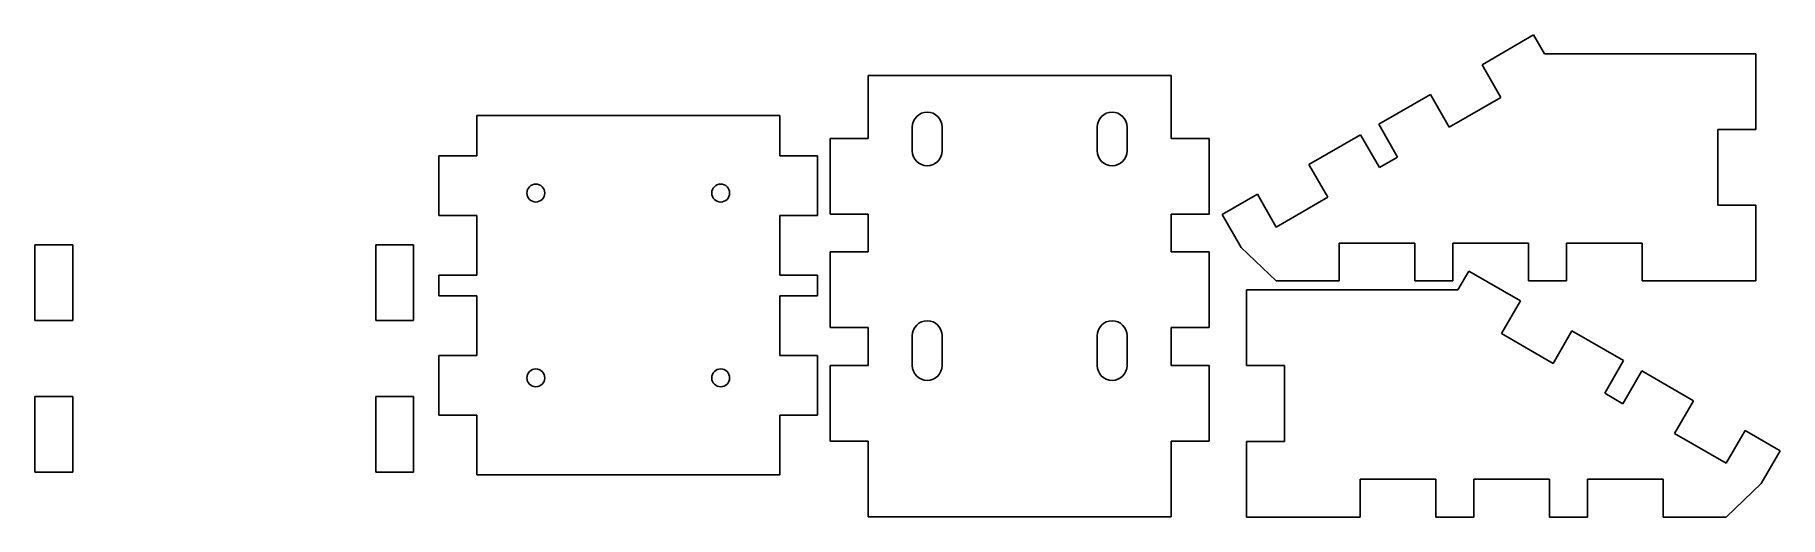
# Model space of a CAD drawing. Extents: x -99 to 193, y -7 to 74.
import ezdxf

# ---------------------------------------------------------------- set-up
doc = ezdxf.new("R2010")
doc.units = 0
doc.layers.add('CAD', color=7, linetype='CONTINUOUS')

msp = doc.modelspace()

# ---------------------------------------------------------------- linework, layer by layer
at = {"layer": 'CAD', "color": 5, "linetype": 'CONTINUOUS'}
for p, q in [((143.15, 68.79), (151.81, 73.79)), ((153.64, 70.61), (151.81, 73.79)), ((153.64, 70.61), (189.06, 70.61)), ((189.06, 57.91), (189.06, 70.61)), ((146.32, 63.29), (143.15, 68.79)), ((91.03, 66.98), (40.23, 66.98)), ((40.23, 66.98), (40.23, 56.43)), ((91.03, 56.43), (91.03, 66.98)), ((125.83, 58.79), (134.49, 63.79)), ((134.49, 63.79), (137.66, 58.29)), ((137.66, 58.29), (146.32, 63.29)), ((-25.4, 60.29), (-25.4, 53.5)), ((-25.4, 60.29), (25.4, 60.29)), ((25.4, 53.5), (25.4, 60.29)), ((129, 53.29), (125.83, 58.79)), ((33.88, 56.43), (33.88, 43.73)), ((33.88, 56.43), (40.23, 56.43)), ((47.63, 58.33), (47.63, 54.33)), ((52.63, 54.33), (52.63, 58.33)), ((78.63, 58.33), (78.63, 54.33)), ((83.63, 54.33), (83.63, 58.33)), ((91.03, 56.43), (97.38, 56.43)), ((97.38, 43.73), (97.38, 56.43)), ((114.14, 52.04), (122.8, 57.04)), ((122.8, 57.04), (125.97, 51.54)), ((182.71, 57.91), (182.71, 45.21)), ((182.71, 57.91), (189.06, 57.91)), ((-31.75, 53.5), (-25.4, 53.5)), ((-31.75, 53.5), (-31.75, 43.5)), ((25.4, 53.5), (31.75, 53.5)), ((31.75, 43.5), (31.75, 53.5)), ((125.97, 51.54), (129, 53.29)), ((117.31, 46.54), (114.14, 52.04)), ((105.48, 47.04), (99.6, 43.64)), ((105.48, 47.04), (108.65, 41.54)), ((108.65, 41.54), (117.31, 46.54)), ((189.06, 45.21), (182.71, 45.21)), ((189.06, 32.51), (189.06, 45.21)), ((-31.75, 43.5), (-25.4, 43.5)), ((-25.4, 43.5), (-25.4, 33.5)), ((25.4, 43.5), (31.75, 43.5)), ((25.4, 33.5), (25.4, 43.5)), ((33.88, 43.73), (40.23, 43.73)), ((40.23, 43.73), (40.23, 37.38)), ((91.03, 37.38), (91.03, 43.73)), ((91.03, 43.73), (97.38, 43.73)), ((99.6, 43.64), (102.77, 38.14)), ((-99.49, 38.55), (-99.49, 25.85)), ((-99.49, 38.55), (-93.14, 38.55)), ((-93.14, 38.55), (-93.14, 25.85)), ((-35.99, 38.55), (-42.34, 38.55)), ((-42.34, 25.85), (-42.34, 38.55)), ((-35.99, 38.55), (-35.99, 25.85)), ((102.77, 38.14), (108.66, 32.51)), ((119.21, 38.86), (119.21, 32.51)), ((131.91, 38.86), (119.21, 38.86)), ((131.91, 38.86), (131.91, 32.51)), ((138.26, 38.86), (138.26, 32.51)), ((150.96, 38.86), (138.26, 38.86)), ((150.96, 38.86), (150.96, 32.51)), ((157.31, 38.86), (157.31, 32.51)), ((170.01, 38.86), (157.31, 38.86)), ((170.01, 38.86), (170.01, 32.51)), ((33.88, 37.38), (40.23, 37.38)), ((33.88, 37.38), (33.88, 24.68)), ((91.03, 37.38), (97.38, 37.38)), ((97.38, 24.68), (97.38, 37.38)), ((-31.75, 33.5), (-25.4, 33.5)), ((-31.75, 33.5), (-31.75, 30)), ((25.4, 33.5), (31.75, 33.5)), ((31.75, 30), (31.75, 33.5)), ((108.66, 32.51), (119.21, 32.51)), ((138.26, 32.51), (131.91, 32.51)), ((139.09, 31), (140.92, 34.17)), ((149.58, 29.17), (140.92, 34.17)), ((157.31, 32.51), (150.96, 32.51)), ((189.06, 32.51), (170.01, 32.51)), ((-31.75, 30), (-25.4, 30)), ((-25.4, 30), (-25.4, 20)), ((25.4, 30), (31.75, 30)), ((25.4, 20), (25.4, 30)), ((139.09, 31), (103.67, 31)), ((103.67, 18.3), (103.67, 31)), ((146.41, 23.67), (149.58, 29.17)), ((-99.49, 25.85), (-93.14, 25.85)), ((-35.99, 25.85), (-42.34, 25.85)), ((33.88, 24.68), (40.23, 24.68)), ((40.23, 24.68), (40.23, 18.33)), ((91.03, 24.68), (97.38, 24.68)), ((91.03, 18.33), (91.03, 24.68)), ((155.07, 18.67), (146.41, 23.67)), ((158.24, 24.17), (155.07, 18.67)), ((166.9, 19.17), (158.24, 24.17)), ((47.63, 18.33), (47.63, 23.33)), ((52.63, 18.33), (52.63, 23.33)), ((78.63, 18.33), (78.63, 23.33)), ((83.63, 18.33), (83.63, 23.33)), ((-31.75, 20), (-25.4, 20)), ((-31.75, 20), (-31.75, 10)), ((25.4, 20), (31.75, 20)), ((31.75, 10), (31.75, 20)), ((33.88, 18.33), (40.23, 18.33)), ((33.88, 18.33), (33.88, 5.63)), ((91.03, 18.33), (97.38, 18.33)), ((97.38, 5.63), (97.38, 18.33)), ((103.67, 18.3), (110.02, 18.3)), ((110.02, 18.3), (110.02, 5.6)), ((163.73, 13.67), (166.9, 19.17)), ((169.93, 17.42), (166.76, 11.92)), ((178.59, 12.42), (169.93, 17.42)), ((-99.49, 0.45), (-99.49, 13.15)), ((-99.49, 13.15), (-93.14, 13.15)), ((-93.14, 0.45), (-93.14, 13.15)), ((-35.99, 13.15), (-42.34, 13.15)), ((-42.34, 13.15), (-42.34, 0.45)), ((-35.99, 0.45), (-35.99, 13.15)), ((166.76, 11.92), (163.73, 13.67)), ((175.42, 6.92), (178.59, 12.42)), ((-31.75, 10), (-25.4, 10)), ((-25.4, 10), (-25.4, 0)), ((25.4, 10), (31.75, 10)), ((25.4, 0), (25.4, 10)), ((184.08, 1.92), (175.42, 6.92)), ((187.25, 7.42), (184.08, 1.92)), ((187.25, 7.42), (193.13, 4.03)), ((33.88, 5.63), (40.23, 5.63)), ((40.23, 5.63), (40.23, -7.07)), ((91.03, -7.07), (91.03, 5.63)), ((91.03, 5.63), (97.38, 5.63)), ((103.67, -7.1), (103.67, 5.6)), ((103.67, 5.6), (110.02, 5.6)), ((193.13, 4.03), (189.96, -1.47)), ((-99.49, 0.45), (-93.14, 0.45)), ((-42.34, 0.45), (-35.99, 0.45)), ((25.4, 0), (-25.4, 0)), ((122.72, -0.75), (135.42, -0.75)), ((122.72, -0.75), (122.72, -7.1)), ((135.42, -0.75), (135.42, -7.1)), ((141.77, -0.75), (141.77, -7.1)), ((141.77, -0.75), (154.47, -0.75)), ((154.47, -0.75), (154.47, -7.1)), ((160.82, -0.75), (160.82, -7.1)), ((160.82, -0.75), (173.52, -0.75)), ((173.52, -0.75), (173.52, -7.1)), ((184.07, -7.1), (189.96, -1.47)), ((40.23, -7.07), (91.03, -7.07)), ((103.67, -7.1), (122.72, -7.1)), ((135.42, -7.1), (141.77, -7.1)), ((154.47, -7.1), (160.82, -7.1)), ((184.07, -7.1), (173.52, -7.1))]:
    msp.add_line(p, q, dxfattribs=at)
for centre in [(-15.5, 47.25), (15.5, 47.25), (-15.5, 16.25), (15.5, 16.25)]:
    msp.add_circle(centre, 1.5, dxfattribs=at)
for centre, start, end in [((50.13, 58.33), 0, 180), ((81.13, 58.33), 0, 180), ((50.13, 54.33), 180, 0), ((81.13, 54.33), 180, 0), ((50.13, 23.33), 0, 180), ((81.13, 23.33), 0, 180), ((50.13, 18.33), 180, 0), ((81.13, 18.33), 180, 0)]:
    msp.add_arc(centre, 2.5, start, end, dxfattribs=at)

doc.saveas('drawing.dxf')
